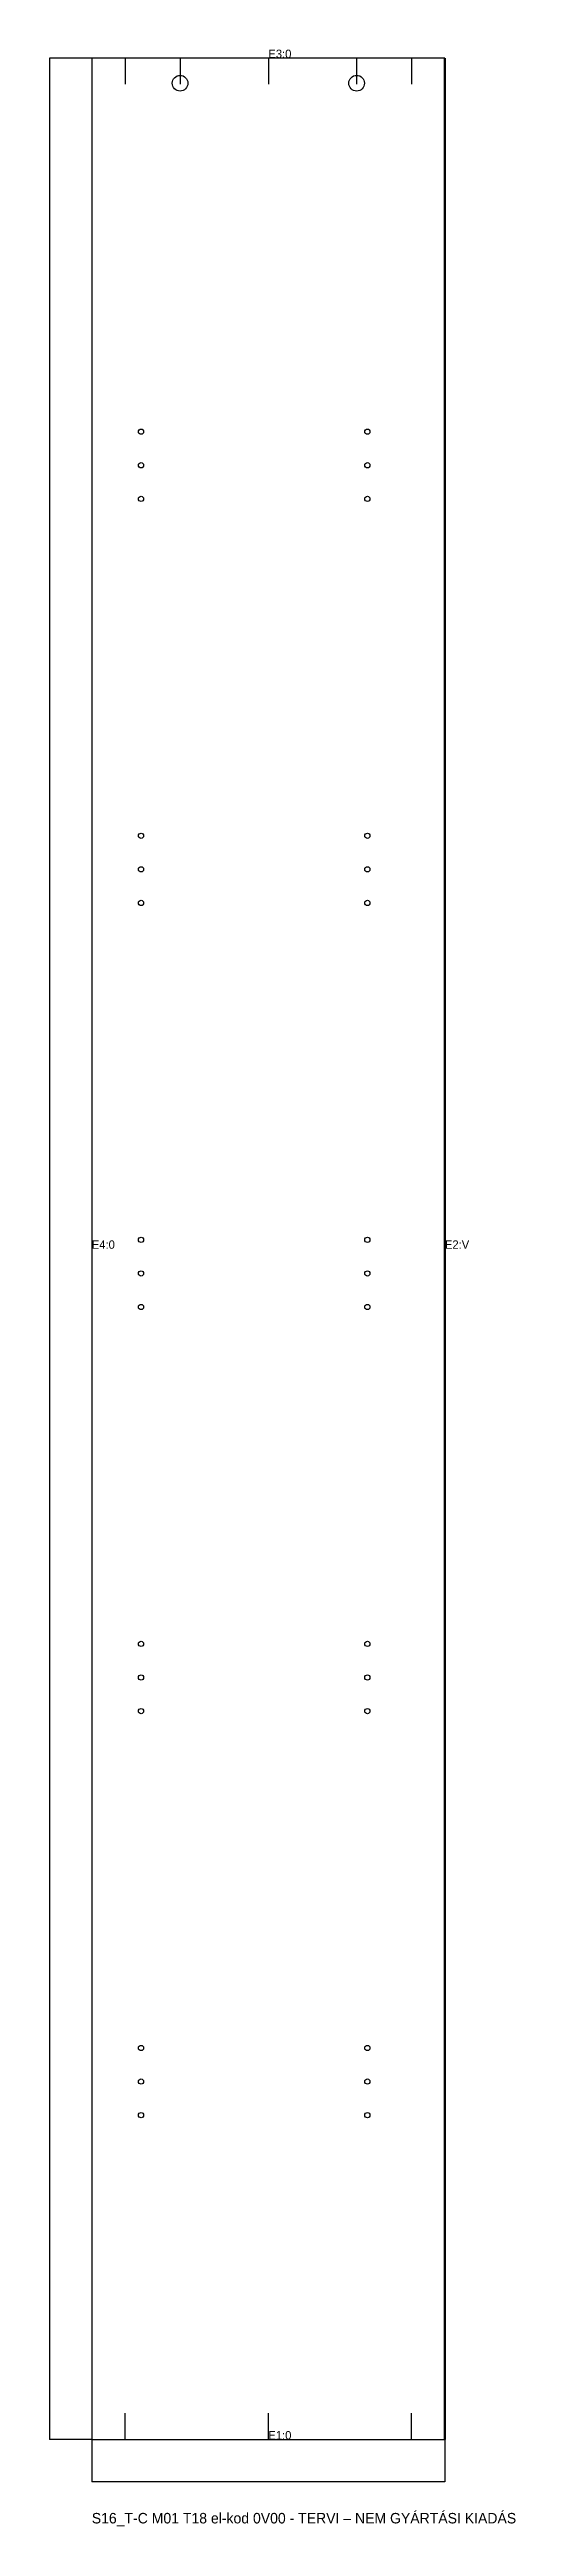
# Model space of a CAD drawing. Header units: millimetres. Extents: x -40 to 404, y -83 to 2277.
import ezdxf

# ---------------------------------------------------------------- set-up
doc = ezdxf.new("R2010")
doc.units = ezdxf.units.MM
for name, color, linetype in [('ELZARAS', 1, 'Continuous'), ('FURAT_A', 5, 'Continuous'), ('FURAT_B', 4, 'Continuous'), ('FURAT_EL', 3, 'Continuous'), ('KONTUR', 7, 'Continuous'), ('MERET', 8, 'Continuous'), ('SZOVEG', 7, 'Continuous')]:
    doc.layers.add(name, color=color, linetype=linetype)
doc.styles.add('OpenSansCondensed-Light', font='OpenSansCondensed-Light.ttf')
doc.dimstyles.new('EZDXF', dxfattribs={"dimtxt": 0.25, "dimasz": 0.175, "dimexe": 0.375, "dimexo": 0.125, "dimgap": 0.1, "dimtad": 1, "dimlfac": 100, "dimzin": 12, "dimdsep": 46, "dimtxsty": 'OpenSansCondensed-Light', "dimblk": 'ARCHTICK', "dimcen": 2.5, "dimazin": 3, "dimtfac": 0.5, "dimtmove": 2, "dimatfit": 3})

# ---------------------------------------------------------------- blocks, each defined once
blk = doc.blocks.new('_ARCHTICK')
at = {"color": 0, "linetype": 'BYBLOCK', "const_width": 0.15}
blk.add_lwpolyline([(-0.5, -0.5), (0.5, 0.5)], dxfattribs=at)

msp = doc.modelspace()

# ---------------------------------------------------------------- linework, layer by layer
at = {"layer": 'ELZARAS', "lineweight": 70}
msp.add_line((337, 0), (337, 2269), dxfattribs=at)
at = {"layer": 'FURAT_A'}
for centre, radius in [((84.25, 2245), 7.5), ((252.75, 2245), 7.5), ((47, 1913), 2.5), ((263, 1913), 2.5), ((47, 1881), 2.5), ((263, 1881), 2.5), ((47, 1849), 2.5), ((263, 1849), 2.5), ((47, 1528), 2.5), ((263, 1528), 2.5), ((47, 1496), 2.5), ((263, 1496), 2.5), ((47, 1464), 2.5), ((263, 1464), 2.5), ((47, 1143), 2.5), ((263, 1143), 2.5), ((47, 1111), 2.5), ((263, 1111), 2.5), ((47, 1079), 2.5), ((263, 1079), 2.5), ((47, 758), 2.5), ((263, 758), 2.5), ((47, 726), 2.5), ((263, 726), 2.5), ((47, 694), 2.5), ((263, 694), 2.5), ((47, 373), 2.5), ((263, 373), 2.5), ((47, 341), 2.5), ((263, 341), 2.5), ((47, 309), 2.5), ((263, 309), 2.5)]:
    msp.add_circle(centre, radius, dxfattribs=at)
at = {"layer": 'FURAT_B'}
for centre in [(47, 1913), (263, 1913), (47, 1881), (263, 1881), (47, 1849), (263, 1849), (47, 1528), (263, 1528), (47, 1496), (263, 1496), (47, 1464), (263, 1464), (47, 1143), (263, 1143), (47, 1111), (263, 1111), (47, 1079), (263, 1079), (47, 758), (263, 758), (47, 726), (263, 726), (47, 694), (263, 694), (47, 373), (263, 373), (47, 341), (263, 341), (47, 309), (263, 309)]:
    msp.add_circle(centre, 2.5, dxfattribs=at)
at = {"layer": 'FURAT_EL'}
for p, q in [((32, 2269), (32, 2244)), ((84.25, 2269), (84.25, 2244)), ((168.5, 2269), (168.5, 2244)), ((252.75, 2269), (252.75, 2244)), ((305, 2269), (305, 2244)), ((32, 0), (32, 25)), ((168.5, 0), (168.5, 25)), ((305, 0), (305, 25))]:
    msp.add_line(p, q, dxfattribs=at)
at = {"layer": 'KONTUR'}
msp.add_lwpolyline([(0, 0), (337, 0), (337, 2269), (0, 2269)], close=True, dxfattribs=at)

# ---------------------------------------------------------------- texts
at = {"layer": 'SZOVEG'}
for s, height, p in [('E3:0', 8, (168.5, 2269)), ('E4:0', 8, (0, 1134.5)), ('E2:V', 8, (337, 1134.5)), ('E1:0', 8, (168.5, 0)), ('S16_T-C M01 T18 el-kod 0V00 - TERVI – NEM GYÁRTÁSI KIADÁS', 10, (0, -80))]:
    msp.add_text(s, height=height, dxfattribs=at).set_placement(p)

# ---------------------------------------------------------------- dimensions: what is measured, and where the dimension line sits
at = {"layer": 'MERET'}
msp.add_linear_dim(base=(-40, 0), p1=(0, 0), p2=(0, 2269), angle=90, dimstyle='EZDXF', dxfattribs=at).render()
msp.add_linear_dim(base=(0, -40), p1=(0, 0), p2=(337, 0), dimstyle='EZDXF', dxfattribs=at).render()

doc.saveas('drawing.dxf')
